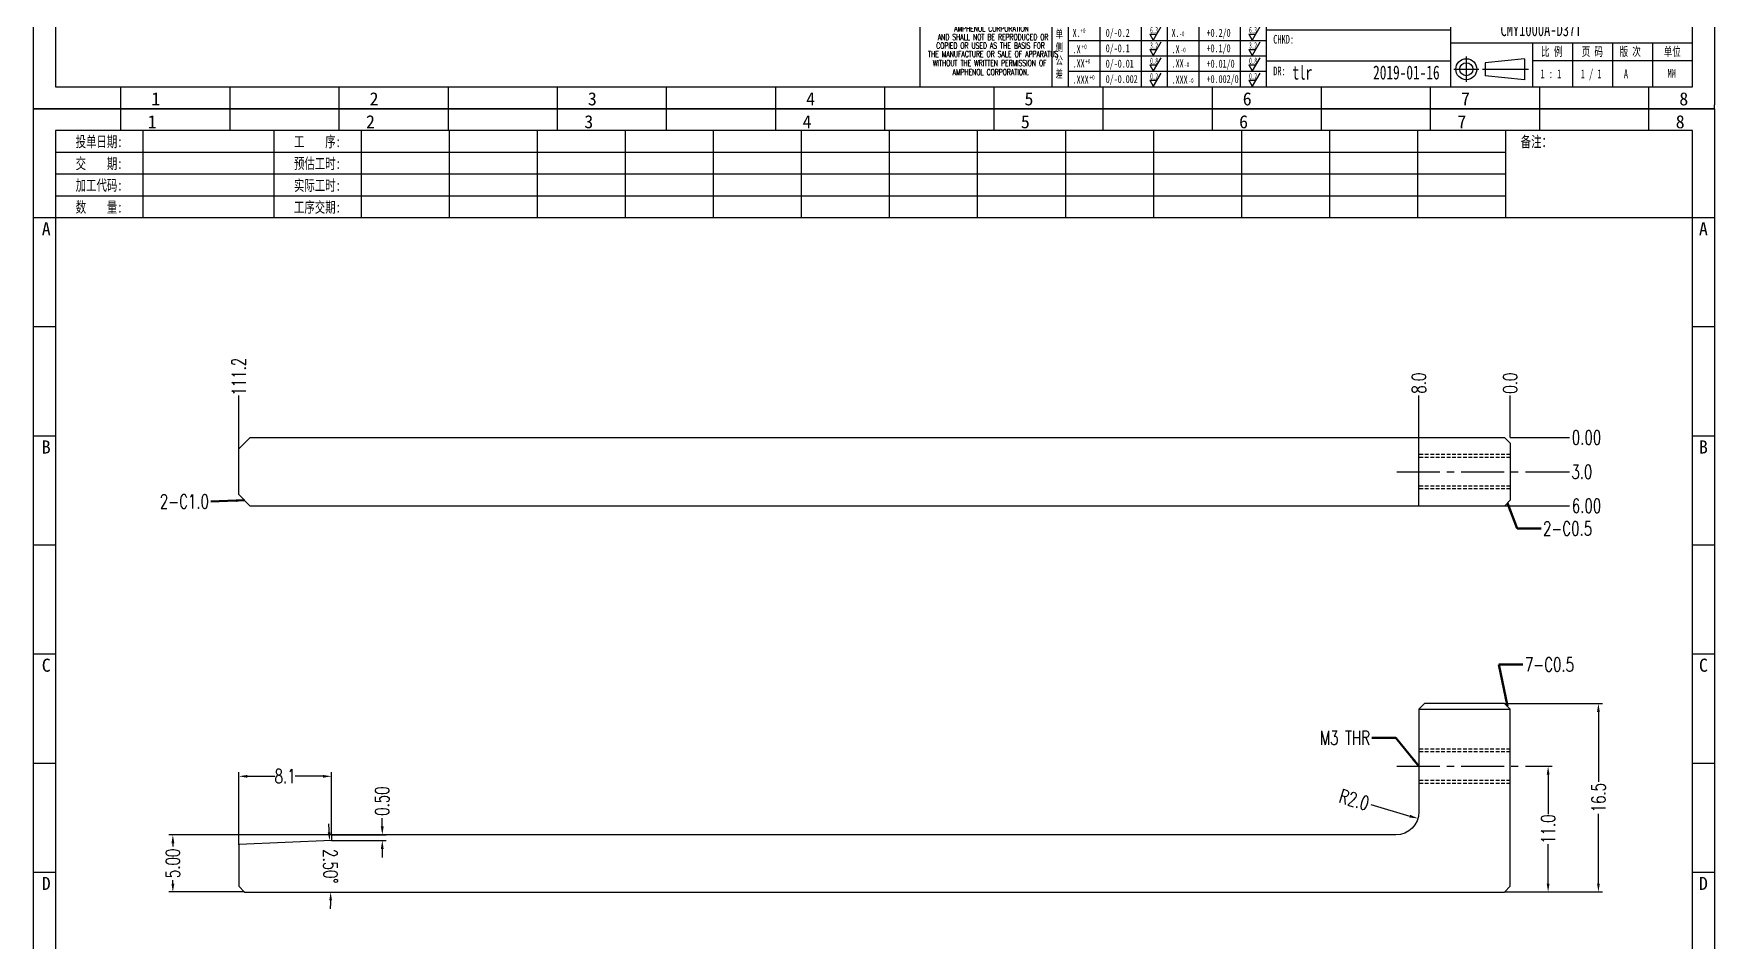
# Model space of a CAD drawing. Header units: millimetres. Extents: x -2852 to 5627, y -2271 to 1849.
# Drawn here: x -459.4 to -312.4, y -1282.9 to -1203.4 of the extents above; entities that cross this region are included whole.
import ezdxf
from ezdxf.enums import TextEntityAlignment as Align

# ---------------------------------------------------------------- set-up
doc = ezdxf.new("R2010")
doc.units = ezdxf.units.MM
doc.header["$PDSIZE"] = 3
doc.linetypes.add('CENTER2', pattern=[1.125, 0.75, -0.125, 0.125, -0.125])
doc.linetypes.add('DASHED2', pattern=[9.525, 6.35, -3.175])
for name, color, linetype in [('1', 7, 'Continuous'), ('11', 4, 'DASHED2'), ('41', 1, 'Continuous'), ('51', 1, 'CENTER2')]:
    doc.layers.add(name, color=color, linetype=linetype)
doc.styles.add('jet02', font='simplex.shx', dxfattribs={"width": 0.7})
doc.styles.get("Standard").update_dxf_attribs({"font": '仿宋_GB2312_0.ttf', "width": 0.7})
doc.styles.add('TEXTSTYLE_1', font='TRIUMB.TTF')
doc.styles.add('TEXTSTYLE_2', font='TRIUM.TTF')
doc.styles.add('tk', font='', dxfattribs={"width": 0.7})
doc.styles.add('tk 2', font='仿宋_GB2312_0.ttf', dxfattribs={"width": 0.65})
doc.styles.add('tk 4', font='simplex.shx', dxfattribs={"width": 0.65, "bigfont": 'bigfont.shx'})
doc.styles.get('tk').set_extended_font_data('NSimSun')
doc.dimstyles.new('jet02', dxfattribs={"dimtxt": 3.5, "dimasz": 2.1, "dimexe": 1, "dimexo": 0, "dimgap": 0.5, "dimtad": 0, "dimtoh": 1, "dimdec": 3, "dimzin": 9, "dimdsep": 46, "dimtxsty": 'jet02', "dimcen": 0, "dimclrt": 256, "dimazin": 2, "dimtfac": 1, "dimtdec": 3, "dimtofl": 0, "dimtmove": 0, "dimatfit": 1, "dimfxl": 0, "dimarcsym": 0})

# ---------------------------------------------------------------- blocks, each defined once
blk = doc.blocks.new('A3-N')
at = {"layer": '1', "color": 1}
for p, q in [((0, 0), (0, 296.73)), ((0, 296.73), (420, 296.73)), ((21.82, 291.27), (21.82, 296.73)), ((49.09, 291.27), (49.09, 296.73)), ((76.36, 291.27), (76.36, 296.73)), ((103.64, 291.27), (103.64, 296.73)), ((103.64, 291.27), (103.64, 296.73)), ((103.64, 291.27), (103.64, 296.73)), ((130.91, 291.27), (130.91, 296.73)), ((158.18, 291.27), (158.18, 296.73)), ((185.45, 291.27), (185.45, 296.73)), ((212.73, 291.27), (212.73, 296.73)), ((240, 291.27), (240, 296.73)), ((267.27, 291.27), (267.27, 296.73)), ((294.55, 291.27), (294.55, 296.73)), ((321.82, 291.27), (321.82, 296.73)), ((349.09, 291.27), (349.09, 296.73)), ((376.36, 291.27), (376.36, 296.73)), ((403.64, 291.27), (403.64, 296.73)), ((420, 296.73), (420, 1)), ((5.45, 269.45), (0, 269.45)), ((420, 269.45), (414.55, 269.45)), ((5.45, 242.18), (0, 242.18)), ((420, 242.18), (414.55, 242.18)), ((5.45, 214.91), (0, 214.91)), ((420, 214.91), (414.55, 214.91)), ((5.45, 187.64), (0, 187.64)), ((420, 187.64), (414.55, 187.64)), ((5.45, 160.36), (0, 160.36)), ((420, 160.36), (414.55, 160.36)), ((5.45, 133.09), (0, 133.09)), ((420, 133.09), (414.55, 133.09)), ((5.45, 105.82), (0, 105.82)), ((420, 105.82), (414.55, 105.82)), ((5.45, 78.55), (0, 78.55)), ((420, 78.55), (414.55, 78.55)), ((5.45, 51.27), (0, 51.27)), ((420, 51.27), (414.55, 51.27)), ((222.45, 49.09), (221.45, 49.09)), ((221.45, 49.09), (221.45, 40.36)), ((222.45, 49.09), (414.55, 49.09)), ((232.36, 49.09), (232.36, 40.36)), ((245.45, 49.09), (245.45, 40.36)), ((290.18, 49.09), (290.18, 40.36)), ((302.18, 49.09), (302.18, 40.36)), ((322.91, 49.09), (322.91, 40.36)), ((343.64, 49.09), (343.64, 40.36)), ((392.73, 40.36), (392.73, 49.09)), ((258.55, 40.36), (258.55, 5.44)), ((266.45, 40.36), (266.45, 5.44)), ((276.78, 40.36), (276.78, 5.45)), ((291.18, 40.36), (291.18, 5.45)), ((301.51, 40.37), (301.51, 5.46)), ((308.01, 40.36), (308.01, 5.45)), ((354.09, 40.36), (354.09, 5.45)), ((308.01, 32.39), (258.55, 32.39)), ((308.01, 28.54), (258.55, 28.54)), ((414.55, 27.27), (308.01, 27.27)), ((5.45, 24), (0, 24)), ((308.01, 24.69), (258.55, 24.69)), ((420, 24), (414.55, 24)), ((308.01, 16.99), (258.55, 16.99)), ((354.09, 19.63), (308.01, 19.63)), ((308.01, 13.14), (258.55, 13.14)), ((414.55, 16.36), (354.09, 16.36)), ((374.55, 16.36), (374.55, 5.45)), ((384.55, 16.36), (384.55, 5.45)), ((394.55, 16.36), (394.55, 5.45)), ((404.55, 16.36), (404.55, 5.45)), ((308.01, 9.29), (258.55, 9.29)), ((308.01, 11.99), (354.09, 11.99)), ((372.51, 12.49), (362.69, 11.5)), ((362.69, 11.5), (362.69, 8.23)), ((372.51, 12.49), (372.51, 7.25)), ((414.55, 12), (374.55, 12)), ((21.82, 0), (21.82, 5.45)), ((49.09, 0), (49.09, 5.45)), ((76.36, 0), (76.36, 5.45)), ((103.64, 0), (103.64, 5.45)), ((130.91, 0), (130.91, 5.45)), ((158.18, 0), (158.18, 5.45)), ((185.45, 0), (185.45, 5.45)), ((212.73, 0), (212.73, 5.45)), ((240, 0), (240, 5.45)), ((267.27, 0), (267.27, 5.45)), ((294.55, 0), (294.55, 5.45)), ((321.82, 0), (321.82, 5.45)), ((349.09, 0), (349.09, 5.45)), ((372.51, 7.25), (362.69, 8.23)), ((376.36, 0), (376.36, 5.45)), ((403.64, 0), (403.64, 5.45)), ((1, 0), (0, 0)), ((420, 0), (1, 0)), ((420, 0), (420, 1))]:
    blk.add_line(p, q, dxfattribs=at)
at = {"layer": '1'}
for p, q in [((414.55, 278.18), (414.55, 284.73)), ((221.45, 40.36), (221.45, 5.45)), ((221.45, 40.36), (414.55, 40.36)), ((221.45, 40.36), (414.55, 40.36)), ((254.41, 40.36), (254.41, 5.45)), ((283.28, 40.36), (283.28, 5.45)), ((308.01, 36.24), (258.55, 36.24)), ((222.08, 28.67), (254.12, 28.67)), ((308.01, 20.84), (254.41, 20.84))]:
    blk.add_line(p, q, dxfattribs=at)
at = {"layer": '1', "color": 1, "ltscale": 0.05}
for p, q in [((278.93, 34.04), (279.79, 32.56)), ((278.93, 34.04), (280.65, 34.04)), ((281.68, 35.84), (279.79, 32.56)), ((303.66, 34.05), (304.52, 32.56)), ((303.66, 34.05), (305.38, 34.05)), ((306.41, 35.84), (304.52, 32.56)), ((278.93, 30.19), (279.79, 28.71)), ((278.93, 30.19), (280.65, 30.19)), ((281.68, 31.99), (279.79, 28.71)), ((303.66, 30.2), (305.38, 30.2)), ((303.66, 30.2), (304.52, 28.71)), ((306.41, 31.99), (304.52, 28.71)), ((278.93, 26.34), (279.79, 24.86)), ((278.93, 26.34), (280.65, 26.34)), ((281.68, 28.14), (279.79, 24.86)), ((303.66, 26.35), (304.52, 24.86)), ((303.66, 26.35), (305.38, 26.35)), ((306.41, 28.14), (304.52, 24.86)), ((278.93, 22.49), (280.65, 22.49)), ((278.93, 22.49), (279.79, 21.01)), ((281.68, 24.29), (279.79, 21.01)), ((303.66, 22.5), (305.38, 22.5)), ((303.66, 22.5), (304.52, 21.01)), ((306.41, 24.29), (304.52, 21.01)), ((278.93, 18.66), (279.79, 17.17)), ((278.93, 18.66), (280.65, 18.66)), ((281.68, 20.45), (279.79, 17.17)), ((303.66, 18.66), (304.52, 17.18)), ((303.66, 18.66), (305.38, 18.66)), ((306.41, 20.46), (304.52, 17.18)), ((278.93, 14.81), (280.65, 14.81)), ((278.93, 14.81), (279.79, 13.32)), ((281.68, 16.6), (279.79, 13.32)), ((281.68, 12.75), (279.79, 9.47)), ((303.66, 14.81), (305.38, 14.81)), ((303.66, 14.81), (304.52, 13.33)), ((306.41, 16.61), (304.52, 13.33)), ((306.41, 12.76), (304.52, 9.48)), ((278.93, 10.96), (279.79, 9.47)), ((278.93, 10.96), (280.65, 10.96)), ((281.68, 8.9), (279.79, 5.62)), ((303.66, 10.96), (304.52, 9.48)), ((303.66, 10.96), (305.38, 10.96)), ((306.41, 8.91), (304.52, 5.63)), ((278.93, 7.11), (279.79, 5.62)), ((278.93, 7.11), (280.65, 7.11)), ((303.66, 7.11), (305.38, 7.11)), ((303.66, 7.11), (304.52, 5.63))]:
    blk.add_line(p, q, dxfattribs=at)
at = {"layer": '1', "color": 1, "ltscale": 0.1}
for p, q in [((358.01, 13.02), (358.01, 6.71)), ((354.86, 9.87), (361.17, 9.87)), ((362.03, 9.87), (373.54, 9.87))]:
    blk.add_line(p, q, dxfattribs=at)
at = {"layer": '1'}
blk.add_lwpolyline([(221.45, 5.45), (414.55, 5.45), (414.55, 291.27), (5.45, 291.27), (5.45, 5.45), (414.55, 5.45)], dxfattribs=at)
at = {"layer": '1', "color": 7, "linetype": 'Continuous', "const_width": 0.123}
blk.add_lwpolyline([(223.11, 34.74), (252.6, 34.76)], dxfattribs=at)
at = {"layer": '1', "color": 1}
for radius in [2.62, 1.64]:
    blk.add_circle((358.01, 9.87), radius, dxfattribs=at)
at = {"layer": '41'}
for p, q in [((27.27, 291.27), (27.27, 269.45)), ((60, 291.27), (60, 269.45)), ((81.82, 291.27), (81.82, 269.45)), ((103.82, 291.27), (103.82, 269.45)), ((125.82, 291.27), (125.82, 269.45)), ((147.82, 291.27), (147.82, 269.45)), ((169.82, 291.27), (169.82, 269.45)), ((191.82, 291.27), (191.82, 269.45)), ((213.82, 291.27), (213.82, 269.45)), ((235.82, 291.27), (235.82, 269.45)), ((257.82, 291.27), (257.82, 269.45)), ((279.82, 291.27), (279.82, 269.45)), ((301.82, 291.27), (301.82, 269.45)), ((323.82, 291.27), (323.82, 269.45)), ((345.82, 291.27), (345.82, 269.45)), ((367.82, 291.27), (367.82, 269.45)), ((367.82, 285.82), (5.45, 285.82)), ((367.82, 280.36), (5.45, 280.36)), ((367.82, 274.91), (5.45, 274.91)), ((414.55, 269.45), (5.45, 269.45))]:
    blk.add_line(p, q, dxfattribs=at)
at = {"layer": '1', "color": 1}
for s, p in [('1', (29.64, 295.11)), ('2', (84.18, 295.11)), ('3', (138.73, 295.11)), ('4', (193.27, 295.11)), ('5', (247.82, 295.11)), ('6', (302.36, 295.11)), ('7', (356.91, 295.11)), ('8', (411.45, 295.11)), ('1', (30.53, 4.11)), ('2', (85.08, 4.11)), ('3', (139.62, 4.11)), ('4', (194.17, 4.11)), ('5', (248.72, 4.11)), ('6', (303.26, 4.11)), ('7', (357.81, 4.11)), ('8', (412.35, 4.11))]:
    blk.add_text(s, height=3.27, dxfattribs=at).set_placement(p, align=Align.TOP_CENTER)
at = {"layer": '1', "style": 'tk', "width": 0.7}
for s, p in [('投单日期:', (16.36, 288.55)), ('工    序:', (70.91, 288.55)), ('备注：', (375.51, 288.55)), ('交    期:', (16.36, 283.09)), ('预估工时:', (70.91, 283.09)), ('加工代码:', (16.36, 277.64)), ('实际工时:', (70.91, 277.64)), ('数    量:', (16.36, 272.18)), ('工序交期:', (70.91, 272.18))]:
    blk.add_text(s, height=2.727, dxfattribs=at).set_placement(p, align=Align.MIDDLE)
at = {"layer": '1', "color": 1}
for s, p in [('A', (2.04, 268.36)), ('B', (2.04, 213.82)), ('C', (2.04, 159.27)), ('D', (2.04, 104.73)), ('E', (2.04, 50.18))]:
    blk.add_text(s, height=3.27, dxfattribs=at).set_placement(p, align=Align.TOP_LEFT)
for s, p in [('A', (418.37, 268.36)), ('B', (418.37, 213.82)), ('C', (418.37, 159.27)), ('D', (418.37, 104.73)), ('E', (418.37, 50.18))]:
    blk.add_text(s, height=3.27, dxfattribs=at).set_placement(p, align=Align.TOP_RIGHT)
at = {"layer": '1', "color": 1, "style": 'tk 2', "width": 0.7}
for s, height, p in [('序号', 3.273, (222.96, 43.34)), ('件号', 3.273, (234.62, 43.61)), ('零件名称', 3.273, (258.97, 43.61)), ('数量', 3.273, (292.3, 43.78)), ('材料', 3.273, (309.27, 43.78)), ('热处理', 3.273, (328.71, 43.78)), ('外形尺寸', 3.273, (358.94, 43.78)), ('说明', 3.273, (399.61, 43.78)), ('料号：', 2.182, (309.77, 37.46)), ('名称：', 3.273, (355.52, 35.79)), ('图号：', 3.273, (355.52, 22.7)), ('比 例', 2.182, (376.69, 13.18)), ('页 码', 2.182, (386.85, 13.18)), ('版 次', 2.182, (396.31, 13.18)), ('单位', 2.182, (407.35, 13.18))]:
    blk.add_text(s, height=height, dxfattribs=at).set_placement(p)
at = {"layer": '1', "color": 7, "linetype": 'Continuous', "style": 'TEXTSTYLE_1'}
blk.add_text('Amphenol JET', height=2.7, dxfattribs=at).set_placement((223.96, 35.61))
at = {"layer": '1', "color": 7, "linetype": 'Continuous'}
for s, height, style, width, p in [('A Division of Amphenol Corporation', 1.5, 'TEXTSTYLE_2', 0.7, (224.64, 32.29)), ('HangZhou Amphenol JET Interconnect Technology co.,ltd ', 1.2, 'TEXTSTYLE_2', 0.6, (222.47, 29.36)), ('THESE DRAWINGS AND SPECIFICATIONS', 1.5, 'tk 4', 0.6, (224.73, 23.52)), ('ARE THE PROPERTY OF', 1.5, 'tk 4', 0.6, (230.45, 21.35)), ('AND SHALL NOT BE REPRODUCED OR', 1.5, 'tk 4', 0.6, (225.95, 17.17)), ('AMPHENOL CORPORATION', 1.5, 'tk 4', 0.6, (230.04, 19.27)), ('THE MANUFACTURE OR SALE OF APPARATUS', 1.5, 'tk 4', 0.6, (223.5, 12.92)), ('COPIED OR USED AS THE BASIS FOR', 1.5, 'tk 4', 0.6, (225.54, 15.02)), ('WITHOUT THE WRITTEN PERMISSION OF', 1.5, 'tk 4', 0.6, (224.73, 10.67)), ('AMPHENOL CORPORATION.', 1.5, 'tk 4', 0.6, (229.63, 8.4))]:
    blk.add_text(s, height=height, dxfattribs=dict(at, style=style, width=width)).set_placement(p)
at = {"layer": '1', "color": 1, "style": 'tk 2', "width": 0.7}
for s, p in [('X.', (259.64, 34.37)), ('%%P0.2', (267.9, 34.37)), ('X.', (284.37, 34.37)), ('%%P1%%D', (293.12, 34.37)), ('.X', (259.64, 30.28)), ('%%P0.1', (267.9, 30.52)), ('.X', (284.37, 30.28)), ('%%P0.5%%D', (293.12, 30.52)), ('.XX', (259.64, 26.71)), ('%%P0.01', (267.9, 26.67)), ('.XX', (284.37, 26.71)), ('%%P0.1%%D', (293.12, 26.67)), ('.XXX', (259.64, 22.68)), ('%%P0.002', (267.9, 22.82)), ('.XXX', (284.37, 22.68)), ('%%P0.01%%D', (293.12, 22.82)), ('X.', (259.64, 18.97)), ('0/-0.2', (267.9, 18.97)), ('X.', (284.37, 18.97)), ('+0.2/0', (293.12, 18.97)), ('.X', (259.64, 14.88)), ('0/-0.1', (267.9, 15.12)), ('.X', (284.37, 14.88)), ('+0.1/0', (293.12, 15.12)), ('.XX', (259.64, 11.31)), ('0/-0.01', (267.9, 11.27)), ('0/-0.002', (267.9, 7.42)), ('.XX', (284.37, 11.31)), ('+0.01/0', (293.12, 11.27)), ('+0.002/0', (293.12, 7.42)), ('.XXX', (259.64, 7.28)), ('.XXX', (284.37, 7.28))]:
    blk.add_text(s, height=2, dxfattribs=at).set_placement(p, align=Align.MIDDLE_LEFT)
at = {"layer": '1', "color": 1, "ltscale": 0.05, "style": 'tk 2', "width": 0.5}
for s, p in [('6.3', (279.01, 34.26)), ('6.3', (303.74, 34.27)), ('3.2', (279.01, 30.41)), ('3.2', (303.74, 30.42)), ('0.8', (279.01, 26.56)), ('0.8', (303.74, 26.57)), ('0.2', (279.01, 22.71)), ('0.2', (303.74, 22.72)), ('6.3', (279.01, 18.87)), ('6.3', (303.74, 18.88)), ('3.2', (279.01, 15.02)), ('0.8', (279.01, 11.17)), ('3.2', (303.74, 15.03)), ('0.8', (303.74, 11.18)), ('0.2', (279.01, 7.32)), ('0.2', (303.74, 7.33))]:
    blk.add_text(s, height=1.6, dxfattribs=at).set_placement(p)
at = {"layer": '1', "style": 'tk 2', "width": 0.7}
for s, p in [('APPD:', (309.77, 24.21)), ('CHKD:', (309.77, 16.27)), ('DR:', (309.77, 8.35))]:
    blk.add_text(s, height=2.182, dxfattribs=at).set_placement(p)
at = {"layer": '1', "color": 7, "style": 'tk 2', "width": 0.7}
blk.add_text('MM', height=2.182, dxfattribs=at).set_placement((408.31, 7.75))
at = {"layer": '1', "color": 1, "ltscale": 0.05, "char_height": 1.5, "width": 6.3627, "attachment_point": 1, "style": 'tk 2'}
for s, insert in [('尺  寸', (260.31, 39.25)), ('公  差', (268.17, 39.25)), ('粗糙度', (277.98, 39.25)), ('尺  寸', (285.2, 39.25)), ('公  差', (293.18, 39.25)), ('粗糙度', (302.71, 39.26))]:
    blk.add_mtext(s, dxfattribs=dict(at, insert=insert))
at = {"layer": '1', "ltscale": 0.05, "char_height": 2, "width": 2.5195, "attachment_point": 1, "style": 'tk 2'}
for s, insert in [('一般公差', (255.39, 36.11)), ('单侧公差', (255.39, 19.71))]:
    blk.add_mtext(s, dxfattribs=dict(at, insert=insert))
at = {"layer": '1', "color": 1, "ltscale": 0.05, "char_height": 1.2, "width": 5.1396, "attachment_point": 1, "line_spacing_factor": 0.8, "style": 'tk 2'}
for s, insert in [('+0', (261.58, 20.13)), ('-0', (286.31, 19.33)), ('+0', (261.88, 16.09)), ('-0', (286.61, 15.29)), ('+0', (262.79, 12.45)), ('+0', (263.87, 8.44)), ('-0', (287.51, 11.65)), ('-0', (288.59, 7.64))]:
    blk.add_mtext(s, dxfattribs=dict(at, insert=insert))
at = {"layer": '1', "style": 'tk 2', "width": 0.7}
for tag, p in [('PATR-NO1', (309.84, 32.96)), ('TITLE', (365.74, 30.9)), ('PATR-NO2', (309.84, 27.81)), ('DWG-NO:', (366.54, 18.14))]:
    blk.add_attdef(tag, p, '', height=3.27, dxfattribs=at)
at = {"layer": '1', "color": 1, "style": 'tk 2', "width": 0.7}
for tag, p in [('DRAW', (314.55, 7.27)), ('DATE', (334.72, 7.32))]:
    blk.add_attdef(tag, p, '', height=3.49, dxfattribs=at)
at = {"layer": '1', "style": 'tk 2', "width": 0.7}
for tag, p in [('SCALE', (376.55, 8.73)), ('SHEET', (386.6, 8.72)), ('REV', (397.38, 8.73))]:
    blk.add_attdef(tag, text='', height=2.18, dxfattribs=at).set_placement(p, align=Align.MIDDLE_LEFT)
blk = doc.blocks.new('*D3389')
at = {"layer": '41', "ltscale": 0.05}
blk.add_line((584.94, -3691.15), (590.13, -3691.15), dxfattribs=at)
at = {"layer": 'Defpoints', "color": 0, "ltscale": 0.05}
for p in [(584.94, -3691.15), (584.94, -3691.15), (590.13, -3691.15)]:
    blk.add_point(p, dxfattribs=at)
at = {"layer": '41', "ltscale": 0.05, "insert": (591.61, -3691.15), "char_height": 1.225, "attachment_point": 5, "style": 'jet02'}
blk.add_mtext('0.00', dxfattribs=at)
blk = doc.blocks.new('*D3390')
at = {"layer": '41', "ltscale": 0.05}
blk.add_line((584.44, -3697.15), (590.13, -3697.15), dxfattribs=at)
at = {"layer": 'Defpoints', "color": 0, "ltscale": 0.05}
for p in [(584.94, -3691.15), (584.44, -3697.15), (590.13, -3697.15)]:
    blk.add_point(p, dxfattribs=at)
at = {"layer": '41', "ltscale": 0.05, "insert": (591.61, -3697.15), "char_height": 1.225, "attachment_point": 5, "style": 'jet02'}
blk.add_mtext('6.00', dxfattribs=at)
blk = doc.blocks.new('*D3391')
at = {"layer": '41', "ltscale": 0.05}
blk.add_line((586.45, -3694.15), (590.13, -3694.15), dxfattribs=at)
at = {"layer": 'Defpoints', "color": 0, "ltscale": 0.05}
for p in [(584.94, -3691.15), (586.45, -3694.15), (590.13, -3694.15)]:
    blk.add_point(p, dxfattribs=at)
at = {"layer": '41', "ltscale": 0.05, "insert": (591.2, -3694.15), "char_height": 1.225, "attachment_point": 5, "style": 'jet02'}
blk.add_mtext('3.0', dxfattribs=at)
blk = doc.blocks.new('*D3392')
at = {"layer": '41', "ltscale": 0.05}
blk.add_line((584.94, -3691.15), (584.94, -3687.48), dxfattribs=at)
at = {"layer": 'Defpoints', "color": 0, "ltscale": 0.05}
for p in [(584.94, -3687.48), (584.94, -3691.15), (584.94, -3691.15)]:
    blk.add_point(p, dxfattribs=at)
at = {"layer": '41', "ltscale": 0.05, "insert": (584.94, -3686.41), "char_height": 1.225, "attachment_point": 5, "rotation": 90, "style": 'jet02'}
blk.add_mtext('0.0', dxfattribs=at)
blk = doc.blocks.new('*D3393')
at = {"layer": '41', "ltscale": 0.05}
blk.add_line((473.74, -3692.15), (473.74, -3687.48), dxfattribs=at)
at = {"layer": 'Defpoints', "color": 0, "ltscale": 0.05}
for p in [(473.74, -3687.48), (584.94, -3691.15), (473.74, -3692.15)]:
    blk.add_point(p, dxfattribs=at)
at = {"layer": '41', "ltscale": 0.05, "insert": (473.74, -3685.84), "char_height": 1.225, "attachment_point": 5, "rotation": 90, "style": 'jet02'}
blk.add_mtext('111.2', dxfattribs=at)
blk = doc.blocks.new('*D3394')
at = {"layer": '41', "ltscale": 0.05}
blk.add_line((576.94, -3691.15), (576.94, -3687.48), dxfattribs=at)
at = {"layer": 'Defpoints', "color": 0, "ltscale": 0.05}
for p in [(576.94, -3687.48), (576.94, -3691.15), (584.94, -3691.15)]:
    blk.add_point(p, dxfattribs=at)
at = {"layer": '41', "ltscale": 0.05, "insert": (576.94, -3686.41), "char_height": 1.225, "attachment_point": 5, "rotation": 90, "style": 'jet02'}
blk.add_mtext('8.0', dxfattribs=at)
blk = doc.blocks.new('*D3395')
at = {"layer": '41', "ltscale": 0.05}
for p, q in [((584.44, -3714.42), (593, -3714.42)), ((592.65, -3715.16), (592.65, -3721.27)), ((592.65, -3730.19), (592.65, -3724.07)), ((584.44, -3730.92), (593, -3730.92))]:
    blk.add_line(p, q, dxfattribs=at)
for points in [[(592.53, -3715.16), (592.77, -3715.16), (592.65, -3714.42)], [(592.53, -3730.19), (592.77, -3730.19), (592.65, -3730.92)]]:
    blk.add_solid(points, dxfattribs=at)
at = {"layer": 'Defpoints', "color": 0, "ltscale": 0.05}
for p in [(584.44, -3714.42), (584.44, -3730.92), (592.65, -3730.92)]:
    blk.add_point(p, dxfattribs=at)
at = {"layer": '41', "ltscale": 0.05, "insert": (592.65, -3722.67), "char_height": 1.225, "attachment_point": 5, "rotation": 90, "style": 'jet02'}
blk.add_mtext('16.5', dxfattribs=at)
blk = doc.blocks.new('*D3396')
at = {"layer": '41', "ltscale": 0.05}
for p, q in [((586.45, -3719.92), (588.6, -3719.92)), ((588.25, -3720.66), (588.25, -3724.1)), ((588.25, -3730.19), (588.25, -3726.74)), ((584.44, -3730.92), (588.6, -3730.92))]:
    blk.add_line(p, q, dxfattribs=at)
for points in [[(588.13, -3720.66), (588.37, -3720.66), (588.25, -3719.92)], [(588.13, -3730.19), (588.37, -3730.19), (588.25, -3730.92)]]:
    blk.add_solid(points, dxfattribs=at)
at = {"layer": 'Defpoints', "color": 0, "ltscale": 0.05}
for p in [(586.45, -3719.92), (588.25, -3719.92), (584.44, -3730.92)]:
    blk.add_point(p, dxfattribs=at)
at = {"layer": '41', "ltscale": 0.05, "insert": (588.25, -3725.42), "char_height": 1.225, "attachment_point": 5, "rotation": 90, "style": 'jet02'}
blk.add_mtext('11.0', dxfattribs=at)
blk = doc.blocks.new('*D3397')
at = {"layer": '41', "ltscale": 0.05}
blk.add_line((572.74, -3723.27), (576.16, -3724.28), dxfattribs=at)
blk.add_solid([(576.19, -3724.16), (576.12, -3724.4), (576.86, -3724.49)], dxfattribs=at)
at = {"layer": 'Defpoints', "color": 0, "ltscale": 0.05}
for p in [(574.94, -3723.92), (576.86, -3724.49)]:
    blk.add_point(p, dxfattribs=at)
at = {"layer": '41', "ltscale": 0.05, "insert": (571.3, -3722.85), "char_height": 1.225, "attachment_point": 5, "rotation": 343.5841, "style": 'jet02'}
blk.add_mtext('R2.0', dxfattribs=at)
blk = doc.blocks.new('*D3398')
at = {"layer": '41', "ltscale": 0.05}
for p, q in [((473.74, -3726.78), (473.74, -3720.45)), ((481.84, -3725.92), (481.84, -3720.45)), ((474.48, -3720.8), (476.9, -3720.8)), ((481.11, -3720.8), (478.68, -3720.8))]:
    blk.add_line(p, q, dxfattribs=at)
for points in [[(474.48, -3720.68), (474.48, -3720.92), (473.74, -3720.8)], [(481.11, -3720.68), (481.11, -3720.92), (481.84, -3720.8)]]:
    blk.add_solid(points, dxfattribs=at)
at = {"layer": 'Defpoints', "color": 0, "ltscale": 0.05}
for p in [(473.74, -3720.8), (481.84, -3725.92), (473.74, -3726.78)]:
    blk.add_point(p, dxfattribs=at)
at = {"layer": '41', "ltscale": 0.05, "insert": (477.79, -3720.8), "char_height": 1.225, "attachment_point": 5, "style": 'jet02'}
blk.add_mtext('8.1', dxfattribs=at)
blk = doc.blocks.new('*D3399')
at = {"layer": '41', "ltscale": 0.05}
for p, q in [((486.29, -3725.19), (486.29, -3724.45)), ((481.84, -3725.92), (486.64, -3725.92)), ((481.84, -3726.42), (486.64, -3726.42)), ((486.29, -3727.16), (486.29, -3727.89))]:
    blk.add_line(p, q, dxfattribs=at)
for points in [[(486.16, -3725.19), (486.41, -3725.19), (486.29, -3725.92)], [(486.16, -3727.16), (486.41, -3727.16), (486.29, -3726.42)]]:
    blk.add_solid(points, dxfattribs=at)
at = {"layer": 'Defpoints', "color": 0, "ltscale": 0.05}
for p in [(481.84, -3725.92), (481.84, -3726.42), (486.29, -3725.92)]:
    blk.add_point(p, dxfattribs=at)
at = {"layer": '41', "ltscale": 0.05, "insert": (486.29, -3722.97), "char_height": 1.225, "attachment_point": 5, "rotation": 90, "style": 'jet02'}
blk.add_mtext('0.50', dxfattribs=at)
blk = doc.blocks.new('*D3400')
at = {"layer": '41', "ltscale": 0.05}
for p, q in [((481.84, -3725.92), (467.62, -3725.92)), ((467.97, -3726.66), (467.97, -3726.94)), ((467.97, -3730.19), (467.97, -3729.9)), ((474.24, -3730.92), (467.62, -3730.92))]:
    blk.add_line(p, q, dxfattribs=at)
for points in [[(467.85, -3726.66), (468.1, -3726.66), (467.97, -3725.92)], [(467.85, -3730.19), (468.1, -3730.19), (467.97, -3730.92)]]:
    blk.add_solid(points, dxfattribs=at)
at = {"layer": 'Defpoints', "color": 0, "ltscale": 0.05}
for p in [(481.84, -3725.92), (467.97, -3730.92), (474.24, -3730.92)]:
    blk.add_point(p, dxfattribs=at)
at = {"layer": '41', "ltscale": 0.05, "insert": (467.97, -3728.42), "char_height": 1.225, "attachment_point": 5, "rotation": 90, "style": 'jet02'}
blk.add_mtext('5.00', dxfattribs=at)
blk = doc.blocks.new('*D3401')
at = {"layer": '41', "ltscale": 0.05}
for start, end in [(2.9089, 3.3177), (359.1823, 359.5911)]:
    blk.add_arc((378.78, -3730.92), 103, start, end, dxfattribs=at)
for points in [[(481.76, -3725.69), (481.52, -3725.7), (481.68, -3726.43)], [(481.65, -3731.66), (481.89, -3731.66), (481.77, -3730.92)]]:
    blk.add_solid(points, dxfattribs=at)
at = {"layer": 'Defpoints', "color": 0, "ltscale": 0.05}
for p in [(481.84, -3726.42), (473.74, -3726.78), (481.76, -3729.42), (474.24, -3730.92), (584.44, -3730.92)]:
    blk.add_point(p, dxfattribs=at)
at = {"layer": '41', "ltscale": 0.05, "insert": (481.75, -3728.67), "char_height": 1.225, "attachment_point": 5, "rotation": 271.25, "style": 'jet02'}
blk.add_mtext('2.50°', dxfattribs=at)

msp = doc.modelspace()

# ---------------------------------------------------------------- linework, layer by layer
at = {"layer": '1', "ltscale": 0.05}
for p, q in [((-338.2642, -1244.7238), (-338.2642, -1238.7238)), ((-338.2642, -1262.492), (-330.2642, -1262.492))]:
    msp.add_line(p, q, dxfattribs=at)
msp.add_lwpolyline([(-330.2642, -1239.2238), (-330.2642, -1244.2238), (-330.7642, -1244.7238), (-440.4642, -1244.7238), (-441.4642, -1243.7238), (-441.4642, -1239.7238), (-440.4642, -1238.7238), (-330.7642, -1238.7238)], close=True, dxfattribs=at)
msp.add_lwpolyline([(-330.2642, -1262.492), (-330.7642, -1261.992), (-337.7642, -1261.992), (-338.2642, -1262.492), (-338.2642, -1271.492, -0.41421356), (-340.2642, -1273.492), (-433.3642, -1273.492), (-433.3642, -1273.992), (-441.4642, -1274.3456), (-441.4642, -1277.992), (-440.9642, -1278.492), (-330.7642, -1278.492), (-330.2642, -1277.992)], format="xyb", close=True, dxfattribs=at)
at = {"layer": '11', "ltscale": 0.05}
for points in [[(-330.2642, -1240.2238), (-338.2642, -1240.2238)], [(-330.2642, -1240.4738), (-338.2642, -1240.4738)], [(-330.2642, -1242.9738), (-338.2642, -1242.9738)], [(-330.2642, -1243.2238), (-338.2642, -1243.2238)], [(-330.2642, -1265.992), (-338.2642, -1265.992)], [(-330.2642, -1266.242), (-338.2642, -1266.242)], [(-330.2642, -1268.742), (-338.2642, -1268.742)], [(-330.2642, -1268.992), (-338.2642, -1268.992)]]:
    msp.add_lwpolyline(points, dxfattribs=at)
at = {"layer": '51', "ltscale": 5}
for points in [[(-340.1866, -1241.7238), (-328.7553, -1241.7238)], [(-340.1866, -1267.492), (-328.7553, -1267.492)]]:
    msp.add_lwpolyline(points, dxfattribs=at)

# ---------------------------------------------------------------- block references
at = {"layer": '1', "ltscale": 0.05, "xscale": 0.3500000000000227, "yscale": 0.3500000000000227, "zscale": 0.3500000000000227}
for p, values in [((-459.4145, -1209.9672), {'DWG-NO:': 'CMY1000A-D37T', 'TITLE': '冲模镶件', 'REV': 'A', 'SHEET': '1 / 1', 'DRAW': 'tlr', 'DATE': '2019-01-16', 'PATR-NO1': 'XCede HDU2 3PR SHIELD A', 'PATR-NO2': '959-3EA4-A22', 'SCALE': '1 : 1'}), ((-459.4145, -1313.8217), {'DWG-NO:': 'CMY1000A-D37U', 'TITLE': '冲模镶件', 'REV': 'A', 'SHEET': '1 / 1', 'DRAW': 'tlr', 'DATE': '2019-01-16', 'PATR-NO1': 'XCede HDU2 3PR SHIELD A', 'PATR-NO2': '959-3EA4-A22', 'SCALE': '1 : 1'})]:
    msp.add_blockref('A3-N', p, dxfattribs=at).add_auto_attribs(values)

# ---------------------------------------------------------------- texts
at = {"layer": '41', "ltscale": 0.05, "char_height": 1.225, "style": 'jet02'}
for s, insert, attachment_point in [('2-C1.0', (-444.0773, -1244.3309), 6), ('2-C0.5', (-327.4023, -1246.7045), 4), ('7-C0.5', (-328.9877, -1258.5985), 4), ('M3 THR', (-342.5372, -1264.9981), 6)]:
    msp.add_mtext(s, dxfattribs=dict(at, insert=insert, attachment_point=attachment_point))

# ---------------------------------------------------------------- dimensions: what is measured, and where the dimension line sits
at = {"layer": '41', "ltscale": 0.05}
for feature_location, offset, dtype, origin, override, picture, middle, set_off in [((-441.4642, -1239.7238), (0, 4.6735), 1, (-330.2642, -1238.7238), {"dimscale": 0.35, "dimtoh": 0, "dimdec": 1, "dimzin": 1, "dimclrd": 256, "dimclre": 256, "dimadec": 1, "dimazin": 0, "dimatfit": 3, "dimlwd": 65535, "dimlwe": 65535}, '*D3393', (-441.4642, -1233.4053), (-915.2077, 2452.4298)), ((-338.2642, -1238.7238), (0, 3.6735), 1, (-330.2642, -1238.7238), {"dimscale": 0.35, "dimtoh": 0, "dimdec": 1, "dimzin": 1, "dimclrd": 256, "dimclre": 256, "dimadec": 1, "dimazin": 0, "dimatfit": 3, "dimlwd": 65535, "dimlwe": 65535}, '*D3394', (-338.2642, -1233.977), (-915.2077, 2452.4298)), ((-330.2642147693, -1238.7238174387), (0, 3.673469158), 1, (-330.2642147693, -1238.7238174387), {"dimscale": 0.35, "dimtoh": 0, "dimdec": 1, "dimzin": 1, "dimclrd": 256, "dimclre": 256, "dimadec": 1, "dimazin": 0, "dimatfit": 3, "dimlwd": 65535, "dimlwe": 65535}, '*D3392', (-330.2642147693, -1233.9770149473), (-915.2077048823, 2452.4298167741)), ((-330.7642, -1244.7238), (5.6824, 0), 0, (-330.2642, -1238.7238), {"dimscale": 0.35, "dimtoh": 0, "dimdec": 2, "dimzin": 1, "dimclrd": 256, "dimclre": 256, "dimazin": 0, "dimatfit": 3, "dimlwd": 65535, "dimlwe": 65535}, '*D3390', (-323.6001, -1244.7238), (-915.2077, 2452.4298)), ((-330.2642147693, -1238.7238174387), (5.1824257713, 0), 0, (-330.2642147693, -1238.7238174387), {"dimscale": 0.35, "dimtoh": 0, "dimdec": 2, "dimzin": 1, "dimclrd": 256, "dimclre": 256, "dimazin": 0, "dimatfit": 3, "dimlwd": 65535, "dimlwe": 65535}, '*D3389', (-323.6001223314, -1238.7238174387), (-915.2077048823, 2452.4298167741)), ((-328.7553, -1241.7238), (3.6735, 0), 0, (-330.2642, -1238.7238), {"dimscale": 0.35, "dimtoh": 0, "dimdec": 1, "dimzin": 1, "dimclrd": 256, "dimclre": 256, "dimadec": 1, "dimazin": 0, "dimatfit": 3, "dimlwd": 65535, "dimlwe": 65535}, '*D3391', (-324.0085, -1241.7238), (-915.2077, 2452.4298))]:
    dim = msp.add_ordinate_dim(feature_location=feature_location, offset=offset, dtype=dtype, origin=origin, dimstyle='jet02', override=override, dxfattribs=at)
    dim.commit()
    dim.dimension.update_dxf_attribs({"geometry": picture, "text_midpoint": middle, "insert": set_off})
for base, p1, p2, override, picture, middle in [((-322.5579, -1278.492), (-330.7642, -1261.992), (-330.7642, -1278.492), {"dimscale": 0.35, "dimtoh": 0, "dimdec": 1, "dimzin": 1, "dimclrd": 256, "dimclre": 256, "dimadec": 1, "dimazin": 0, "dimatfit": 3, "dimlwd": 65535, "dimlwe": 65535}, '*D3395', (-322.5579, -1270.242)), ((-326.9576, -1267.492), (-330.7642, -1278.492), (-328.7553, -1267.492), {"dimscale": 0.35, "dimtoh": 0, "dimdec": 1, "dimzin": 1, "dimclrd": 256, "dimclre": 256, "dimadec": 1, "dimazin": 0, "dimatfit": 3, "dimlwd": 65535, "dimlwe": 65535}, '*D3396', (-326.9576, -1272.992)), ((-428.9221, -1273.492), (-433.3642, -1273.992), (-433.3642, -1273.492), {"dimscale": 0.35, "dimtoh": 0, "dimdec": 2, "dimzin": 1, "dimclrd": 256, "dimclre": 256, "dimazin": 0, "dimatfit": 3, "dimlwd": 65535, "dimlwe": 65535}, '*D3399', (-428.9221, -1270.5403)), ((-447.2348, -1278.492), (-433.3642, -1273.492), (-440.9642, -1278.492), {"dimscale": 0.35, "dimtoh": 0, "dimdec": 2, "dimzin": 1, "dimclrd": 256, "dimclre": 256, "dimazin": 0, "dimatfit": 3, "dimlwd": 65535, "dimlwe": 65535}, '*D3400', (-447.2348, -1275.992))]:
    dim = msp.add_linear_dim(base=base, p1=p1, p2=p2, angle=90, dimstyle='jet02', override=override, dxfattribs=at)
    dim.commit()
    dim.dimension.update_dxf_attribs({"geometry": picture, "text_midpoint": middle, "insert": (-915.2077, 2452.4298)})
dim = msp.add_linear_dim(base=(-441.4642, -1268.3684), p1=(-433.3642, -1273.492), p2=(-441.4642, -1274.3456), dimstyle='jet02', override={"dimscale": 0.35, "dimtoh": 0, "dimdec": 1, "dimzin": 1, "dimclrd": 256, "dimclre": 256, "dimadec": 1, "dimazin": 0, "dimatfit": 3, "dimlwd": 65535, "dimlwe": 65535}, dxfattribs=at)
dim.commit()
dim.dimension.update_dxf_attribs({"geometry": '*D3398', "text_midpoint": (-437.4142, -1268.3684), "insert": (-915.2077, 2452.4298)})
dim = msp.add_radius_dim(center=(-340.2642, -1271.492), mpoint=(-338.3457, -1272.0572), dimstyle='jet02', override={"dimscale": 0.35, "dimtoh": 0, "dimdec": 1, "dimzin": 1, "dimclrd": 256, "dimclre": 256, "dimadec": 1, "dimazin": 0, "dimtmove": 1, "dimatfit": 3, "dimlwd": 65535, "dimlwe": 65535}, dxfattribs=at)
dim.commit()
dim.dimension.update_dxf_attribs({"geometry": '*D3397', "text_midpoint": (-343.9051, -1270.4193), "dimtype": 132, "insert": (-915.2077, 2452.4298)})
dim = msp.add_angular_dim_2l(base=(-433.4441, -1276.994), line1=((-440.9642, -1278.492), (-330.7642, -1278.492)), line2=((-433.3642, -1273.992), (-441.4642, -1274.3456)), dimstyle='jet02', override={"dimscale": 0.35, "dimtoh": 0, "dimdec": 2, "dimzin": 1, "dimclrd": 256, "dimclre": 256, "dimazin": 0, "dimatfit": 3, "dimlwd": 65535, "dimlwe": 65535}, dxfattribs=at)
dim.commit()
dim.dimension.update_dxf_attribs({"geometry": '*D3401', "text_midpoint": (-433.4577, -1276.2451), "insert": (-915.2077, 2452.4298)})

# ---------------------------------------------------------------- leaders
at = {"layer": '41', "ltscale": 0.05, "annotation_type": 0, "has_hookline": 1}
for points, override, hookline_direction, text_width in [([(-440.9642, -1244.2238), (-443.9023, -1244.3309)], {"dimscale": 0.35, "dimtoh": 0, "dimdec": 2, "dimzin": 1, "dimclrd": 256, "dimclre": 256, "dimazin": 0, "dimatfit": 3, "dimlwd": 65535, "dimlwe": 65535}, 1, 4.3692), ([(-330.5142, -1244.4738), (-329.6773, -1246.7045), (-327.5773, -1246.7045)], {"dimscale": 0.35, "dimtoh": 0, "dimdec": 2, "dimzin": 1, "dimclrd": 256, "dimclre": 256, "dimazin": 0, "dimatfit": 3, "dimlwd": 65535, "dimlwe": 65535}, 0, 4.5325), ([(-330.5142, -1262.242), (-331.2627, -1258.5985), (-329.1627, -1258.5985)], {"dimscale": 0.35, "dimtoh": 0, "dimdec": 1, "dimzin": 1, "dimclrd": 256, "dimclre": 256, "dimadec": 1, "dimazin": 0, "dimatfit": 3, "dimlwd": 65535, "dimlwe": 65535}, 0, 4.5325), ([(-338.2642, -1267.492), (-340.2622, -1264.9981), (-342.3622, -1264.9981)], {"dimscale": 0.35, "dimtoh": 0, "dimdec": 1, "dimzin": 1, "dimclrd": 256, "dimclre": 256, "dimadec": 1, "dimazin": 0, "dimatfit": 3, "dimlwd": 65535, "dimlwe": 65535}, 1, 4.7775)]:
    msp.add_leader(points, dimstyle='jet02', override=override, dxfattribs=dict(at, hookline_direction=hookline_direction, text_width=text_width))

doc.saveas('drawing.dxf')
